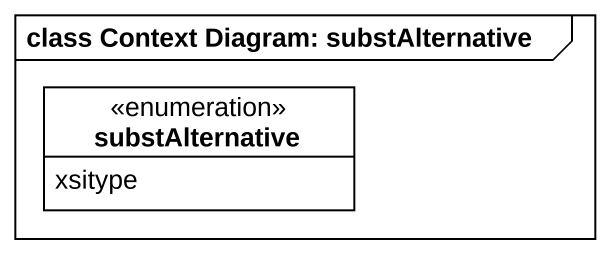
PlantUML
@startuml
mainframe class Context Diagram: substAlternative
hide circle
hide empty members
enum substAlternative {
  xsitype
}
@enduml
